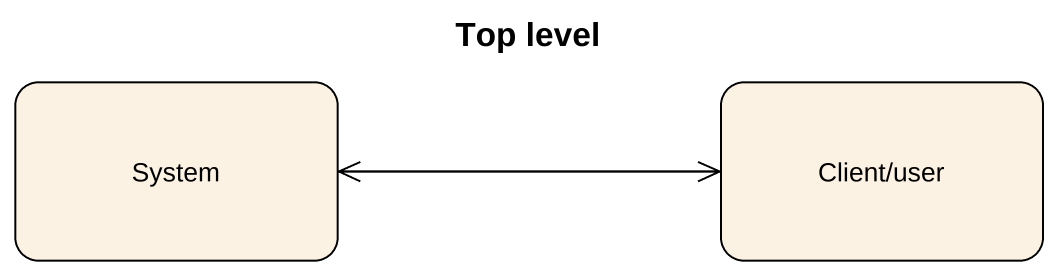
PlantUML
@startuml
title Top level
hide empty description
state System
state "Client/user" as Client_user
System -right-> Client_user
Client_user -left-> System
@enduml
